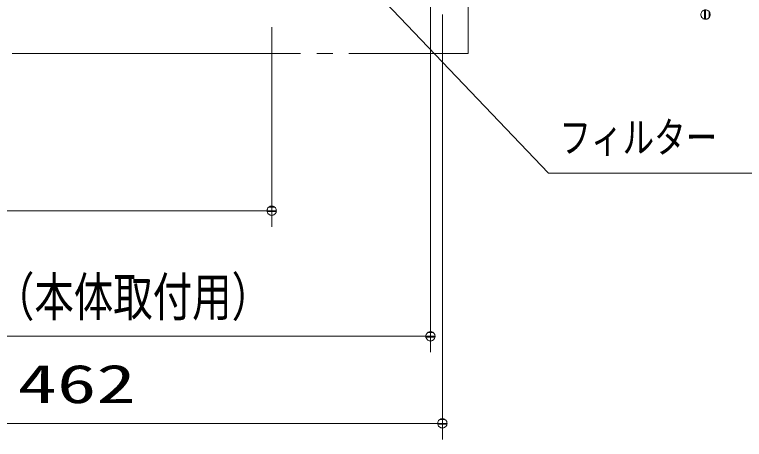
# Model space of a CAD drawing. Units: millimetres on the paper. Extents: x -305 to 305, y -152 to 152.
# Drawn here: x -2.93 to 42.58, y -2.26 to 24.22 of the extents above; entities that cross this region are included whole.
import ezdxf
from ezdxf.enums import TextEntityAlignment as Align

# ---------------------------------------------------------------- set-up
doc = ezdxf.new("R2010")
doc.units = ezdxf.units.MM
doc.linetypes.add('LONG_CHAIN', pattern=[21, 18, -1, 1, -1])
doc.layers.add('0-2_0', color=7, linetype='Continuous', lineweight=9)
doc.layers.add('0-3_S3', color=7, linetype='Continuous', lineweight=9)
doc.styles.add('ＭＳ ゴシック', font='')
doc.styles.get('ＭＳ ゴシック').set_extended_font_data('MS Gothic')

# ---------------------------------------------------------------- blocks, each defined once
blk = doc.blocks.new('_DOTSMALL')
at = {"layer": '0-2_0'}
for p, q in [((0.0746, 0.1), (-0.0746, 0.1)), ((0.1223, -0.0248), (-0.1223, -0.0248))]:
    blk.add_line(p, q, dxfattribs=at)
for points in [[(0.125, 0), (0.124, 0.0157), (0.1211, 0.0311), (0.1162, 0.046), (0.1095, 0.0602), (0.1011, 0.0735), (0.0911, 0.0856), (0.0797, 0.0963), (0.067, 0.1055), (0.0532, 0.1131), (0.0386, 0.1189), (0.0234, 0.1228), (0.0078, 0.1248), (-0.0078, 0.1248), (-0.0234, 0.1228), (-0.0386, 0.1189), (-0.0532, 0.1131), (-0.067, 0.1055), (-0.0797, 0.0963), (-0.0911, 0.0856), (-0.1011, 0.0735), (-0.1095, 0.0602), (-0.1162, 0.046), (-0.1211, 0.0311), (-0.124, 0.0157), (-0.125, 0), (0, 0)], [(-0.125, 0), (-0.124, -0.0157), (-0.1211, -0.0311), (-0.1162, -0.046), (-0.1095, -0.0602), (-0.1011, -0.0735), (-0.0911, -0.0856), (-0.0797, -0.0963), (-0.067, -0.1055), (-0.0532, -0.1131), (-0.0386, -0.1189), (-0.0234, -0.1228), (-0.0078, -0.1248), (0.0078, -0.1248), (0.0234, -0.1228), (0.0386, -0.1189), (0.0532, -0.1131), (0.067, -0.1055), (0.0797, -0.0963), (0.0911, -0.0856), (0.1011, -0.0735), (0.1095, -0.0602), (0.1162, -0.046), (0.1211, -0.0311), (0.124, -0.0157), (0.125, 0), (0, 0)]]:
    blk.add_lwpolyline(points, close=True, dxfattribs=at)

msp = doc.modelspace()

# ---------------------------------------------------------------- linework, layer by layer
at = {"layer": '0-3_S3', "linetype": 'LONG_CHAIN'}
for p, q in [((25.351, 21.786), (25.351, 40.993)), ((-24.089, 21.786), (25.351, 21.786))]:
    msp.add_line(p, q, dxfattribs=at)
at = {"layer": '0-3_S3'}
for p, q in [((23.005, 29.021), (23.005, 3.17)), ((23.748, 24.22), (23.748, -2.259)), ((13.105, 23.444), (13.105, 10.995)), ((13.105, 11.995), (-11.895, 11.995)), ((23.005, 4.17), (-21.795, 4.17)), ((23.748, -1.259), (-22.484, -1.259))]:
    msp.add_line(p, q, dxfattribs=at)
msp.add_lwpolyline([(44.784, 14.339), (30.369, 14.339), (17.13, 28.221)], dxfattribs=at)

# ---------------------------------------------------------------- block references
at = {"layer": '0-3_S3', "xscale": 2.32, "yscale": 2.32, "rotation": 270}
msp.add_blockref('_DOTSMALL', (40.161, 24.221), dxfattribs=at)
at = {"layer": '0-3_S3', "xscale": 2.32, "yscale": 2.32}
for p in [(13.105, 11.995), (23.005, 4.17), (23.748, -1.259)]:
    msp.add_blockref('_DOTSMALL', p, dxfattribs=at)

# ---------------------------------------------------------------- texts
at = {"layer": '0-3_S3', "style": 'ＭＳ ゴシック'}
for s, height, width, p in [('フィルター', 1.924, 0.75, (31.05, 15.028)), ('４４８（本体取付用）', 2.405, 0.75, (-11.538, 4.707)), ('462', 2.405, 1.5, (-2.738, -0.722))]:
    msp.add_text(s, height=height, dxfattribs=dict(at, width=width)).set_placement(p, align=Align.BOTTOM_LEFT)

doc.saveas('drawing.dxf')
